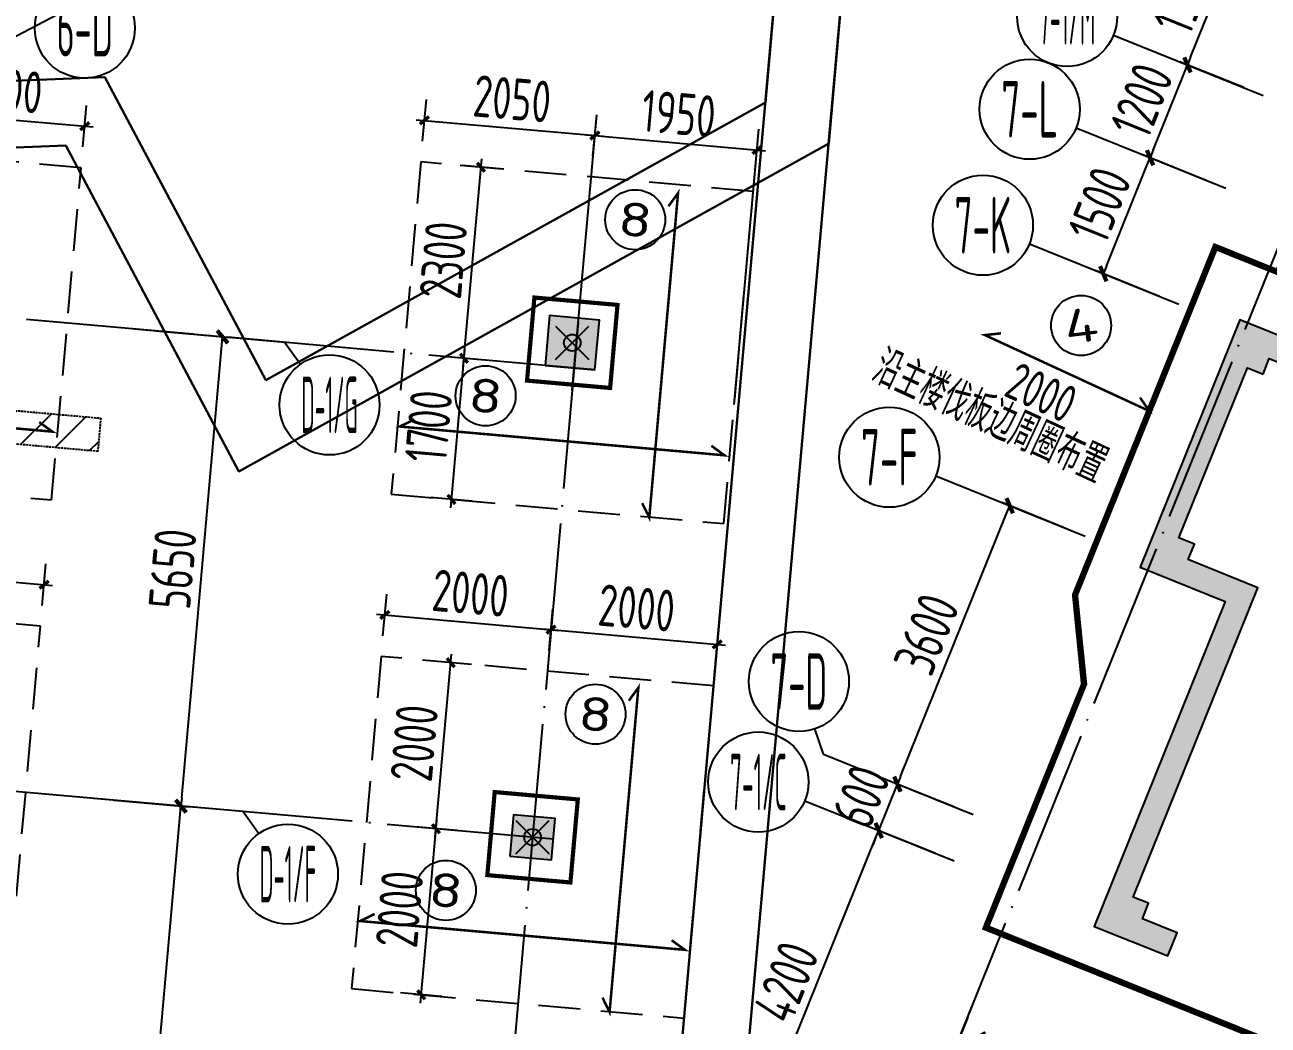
# Model space of a CAD drawing. Extents: x -57409 to 252654, y -8259 to 229119.
# Drawn here: x 70070 to 84973, y 63055 to 75052 of the extents above; entities that cross this region are included whole.
import ezdxf
from ezdxf.enums import TextEntityAlignment as Align

# ---------------------------------------------------------------- set-up
doc = ezdxf.new("R2010")
doc.units = 0
doc.header["$LTSCALE"] = 100
doc.header["$PDMODE"] = 35
doc.header["$PDSIZE"] = 200
for name, pattern in [('DASH', [0.35, 0.25, -0.1]), ('DASHED', [0.75, 0.5, -0.25]), ('DOTE', [2.42, 2, -0.2, 0.02, -0.2])]:
    doc.linetypes.add(name, pattern=pattern)
doc.layers.get('0').update_dxf_attribs({"linetype": 'CONTINUOUS'})
doc.layers.get('Defpoints').update_dxf_attribs({"linetype": 'CONTINUOUS'})
for name, color, linetype in [('B-TEXT', 3, 'CONTINUOUS'), ('codim', 7, 'CONTINUOUS'), ('COLU', 7, 'CONTINUOUS'), ('CT', 2, 'CONTINUOUS'), ('dote', 253, 'DOTE'), ('h填实-主楼', 254, 'CONTINUOUS'), ('h填实-柱墙', 254, 'CONTINUOUS'), ('wall-主楼', 2, 'CONTINUOUS'), ('Z-AXIS', 3, 'CONTINUOUS'), ('Z-TEXT', 2, 'CONTINUOUS'), ('z柱下板带', 140, 'CONTINUOUS'), ('排水沟', 8, 'DASH'), ('板底钢筋', 24, 'CONTINUOUS'), ('楼板负筋标注', 94, 'CONTINUOUS')]:
    doc.layers.add(name, color=color, linetype=linetype)
doc.layers.add('重心计算', color=7, linetype='CONTINUOUS', plot=False)
doc.styles.add('_TCH_AXIS', font='tssdeng.shx', dxfattribs={"width": 0.7, "bigfont": 'tssdchn.shx'})
doc.styles.add('COMPLEX', font='tssdeng.shx', dxfattribs={"width": 0.7, "bigfont": 'tssdchn.shx'})
doc.styles.add('Jgcad-DIM', font='tssdeng.shx', dxfattribs={"width": 0.7, "bigfont": 'tssdchn.shx'})
doc.styles.get("Standard").update_dxf_attribs({"font": 'tssdeng.shx', "width": 0.7, "bigfont": 'tssdchn.shx'})
doc.styles.add('TSSD_Dimension', font='tssdeng.shx', dxfattribs={"width": 0.7})
doc.dimstyles.new('TSSD_100_100$0', dxfattribs={"dimtxt": 300, "dimasz": 100, "dimexe": 100, "dimexo": 250, "dimgap": 100, "dimtad": 1, "dimdec": 0, "dimzin": 0, "dimdsep": 46, "dimtxsty": 'TSSD_Dimension', "dimblk": '_tsdbk', "dimblk1": '_tsdbk', "dimblk2": '_tsdbk', "dimsah": 1, "dimcen": 0, "dimdle": 100, "dimclrt": 7, "dimadec": 0, "dimazin": 0, "dimtfac": 1, "dimtdec": 0, "dimtix": 1, "dimtmove": 2, "dimatfit": 3, "dimldrblk": '_tsdbk', "dimfxl": 1, "dimtolj": 1, "dimtzin": 0, "dimarcsym": 0})

# ---------------------------------------------------------------- blocks, each defined once
blk = doc.blocks.new('_tsdbk')
blk.add_line((-1, 0), (0, 0))
at = {"const_width": 0.5}
blk.add_lwpolyline([(-0.7, -0.7), (0.7, 0.7)], dxfattribs=at)
blk = doc.blocks.new('*D51')
at = {"layer": 'Defpoints', "color": 0}
for p in [(70891, 65775), (71941, 65682), (70175, 57707)]:
    blk.add_point(p, dxfattribs=at)
at = {"layer": 'Z-AXIS', "color": 0, "lineweight": -2}
for p, q in [((71140, 65753), (72040, 65674)), ((71234, 57714), (71932, 65583)), ((70424, 57685), (71325, 57605))]:
    blk.add_line(p, q, dxfattribs=at)
at = {"layer": 'Z-AXIS', "color": 0, "lineweight": -2, "xscale": 100, "yscale": 100, "zscale": 100}
for p, rotation in [((71941, 65682), 84.93164578912575), ((71225, 57614), 264.9316457891258)]:
    blk.add_blockref('_tsdbk', p, dxfattribs=dict(at, rotation=rotation))
at = {"layer": 'Z-AXIS', "color": 7, "insert": (71234, 61679), "char_height": 500, "attachment_point": 5, "rotation": 84.9316, "style": 'TSSD_Dimension'}
blk.add_mtext('\\A1;8100', dxfattribs=at)
blk = doc.blocks.new('_AXISO')
blk.add_circle((0, 0), 0.5)
at = {"layer": 'B-TEXT', "style": 'COMPLEX', "width": 1.450893}
blk.add_attdef('A', text='', height=0.56, dxfattribs=at).set_placement((0.249375, -0.28), (0.749375, -0.28), align=Align.FIT)
blk = doc.blocks.new('*D52')
at = {"layer": 'Defpoints', "color": 0}
for p in [(71390, 71403), (72440, 71310), (70891, 65775)]:
    blk.add_point(p, dxfattribs=at)
at = {"layer": 'Z-AXIS', "color": 0, "lineweight": -2}
for p, q in [((71639, 71381), (72539, 71301)), ((71950, 65782), (72431, 71211)), ((71140, 65753), (72040, 65674))]:
    blk.add_line(p, q, dxfattribs=at)
at = {"layer": 'Z-AXIS', "color": 0, "lineweight": -2, "xscale": 100, "yscale": 100, "zscale": 100}
for p, rotation in [((72440, 71310), 84.93164578912575), ((71941, 65682), 264.9316457891258)]:
    blk.add_blockref('_tsdbk', p, dxfattribs=dict(at, rotation=rotation))
at = {"layer": 'Z-AXIS', "color": 7, "insert": (71842, 68527), "char_height": 500, "attachment_point": 5, "rotation": 84.9316, "style": 'TSSD_Dimension'}
blk.add_mtext('\\A1;5650', dxfattribs=at)
blk = doc.blocks.new('*D132')
at = {"layer": 'Defpoints', "color": 0}
for p in [(81465, 63382), (82485, 62971), (82137, 62106)]:
    blk.add_point(p, dxfattribs=at)
at = {"layer": 'Z-AXIS', "color": 0, "lineweight": -2}
for p, q in [((81372, 63150), (81079, 62425)), ((81024, 62555), (80931, 62592)), ((82392, 62739), (82099, 62014)), ((81117, 62518), (82137, 62106)), ((82230, 62069), (82322, 62032))]:
    blk.add_line(p, q, dxfattribs=at)
at = {"layer": 'Z-AXIS', "color": 0, "lineweight": -2, "xscale": 100, "yscale": 100, "zscale": 100}
for p, rotation in [((81117, 62518), 338.0453799566687), ((82137, 62106), 158.0453799566687)]:
    blk.add_blockref('_tsdbk', p, dxfattribs=dict(at, rotation=rotation))
at = {"layer": 'Z-AXIS', "color": 7, "insert": (81758, 62637), "char_height": 500, "attachment_point": 5, "rotation": 338.0454, "style": 'TSSD_Dimension'}
blk.add_mtext('\\A1;1100', dxfattribs=at)
blk = doc.blocks.new('*D157')
at = {"layer": 'Defpoints', "color": 0}
for p in [(80305, 65390), (81211, 65024), (79641, 61129)]:
    blk.add_point(p, dxfattribs=at)
at = {"layer": 'Z-AXIS', "color": 0, "lineweight": -2}
for p, q in [((80979, 65118), (80212, 65427)), ((78772, 61587), (80268, 65297)), ((79409, 61222), (78642, 61532))]:
    blk.add_line(p, q, dxfattribs=at)
at = {"layer": 'Z-AXIS', "color": 0, "lineweight": -2, "xscale": 100, "yscale": 100, "zscale": 100}
for p, rotation in [((80305, 65390), 68.04537995610747), ((78735, 61494), 248.0453799561075)]:
    blk.add_blockref('_tsdbk', p, dxfattribs=dict(at, rotation=rotation))
at = {"layer": 'Z-AXIS', "color": 7, "insert": (79195, 63573), "char_height": 500, "attachment_point": 5, "rotation": 68.0454, "style": 'TSSD_Dimension'}
blk.add_mtext('\\A1;4200', dxfattribs=at)
blk = doc.blocks.new('*D158')
at = {"layer": 'Defpoints', "color": 0}
for p in [(80529, 65946), (81436, 65581), (81211, 65024)]:
    blk.add_point(p, dxfattribs=at)
at = {"layer": 'Z-AXIS', "color": 0, "lineweight": -2}
for p, q in [((80567, 66039), (80604, 66132)), ((80305, 65390), (80529, 65946)), ((81204, 65674), (80437, 65983)), ((80979, 65118), (80212, 65427)), ((80268, 65297), (80230, 65204))]:
    blk.add_line(p, q, dxfattribs=at)
at = {"layer": 'Z-AXIS', "color": 0, "lineweight": -2, "xscale": 100, "yscale": 100, "zscale": 100}
for p, rotation in [((80529, 65946), 248.0453799561075), ((80305, 65390), 68.04537995610751)]:
    blk.add_blockref('_tsdbk', p, dxfattribs=dict(at, rotation=rotation))
at = {"layer": 'Z-AXIS', "color": 7, "insert": (80093, 65799), "char_height": 500, "attachment_point": 5, "rotation": 68.0454, "style": 'TSSD_Dimension'}
blk.add_mtext('\\A1;600', dxfattribs=at)
blk = doc.blocks.new('*D159')
at = {"layer": 'Defpoints', "color": 0}
for p in [(81875, 69285), (82782, 68920), (81436, 65581)]:
    blk.add_point(p, dxfattribs=at)
at = {"layer": 'Z-AXIS', "color": 0, "lineweight": -2}
for p, q in [((82550, 69013), (81783, 69322)), ((80567, 66039), (81838, 69192)), ((81204, 65674), (80437, 65983))]:
    blk.add_line(p, q, dxfattribs=at)
at = {"layer": 'Z-AXIS', "color": 0, "lineweight": -2, "xscale": 100, "yscale": 100, "zscale": 100}
for p, rotation in [((81875, 69285), 68.04537995610747), ((80529, 65946), 248.0453799561075)]:
    blk.add_blockref('_tsdbk', p, dxfattribs=dict(at, rotation=rotation))
at = {"layer": 'Z-AXIS', "color": 7, "insert": (80878, 67746), "char_height": 500, "attachment_point": 5, "rotation": 68.0454, "style": 'TSSD_Dimension'}
blk.add_mtext('\\A1;3600', dxfattribs=at)
blk = doc.blocks.new('*D160')
at = {"layer": 'Defpoints', "color": 0}
for p in [(83558, 73459), (84464, 73093), (83903, 71702)]:
    blk.add_point(p, dxfattribs=at)
at = {"layer": 'Z-AXIS', "color": 0, "lineweight": -2}
for p, q in [((84232, 73187), (83465, 73496)), ((83034, 72160), (83520, 73366)), ((83671, 71796), (82904, 72105))]:
    blk.add_line(p, q, dxfattribs=at)
at = {"layer": 'Z-AXIS', "color": 0, "lineweight": -2, "xscale": 100, "yscale": 100, "zscale": 100}
for p, rotation in [((83558, 73459), 68.04537995610747), ((82997, 72067), 248.0453799561075)]:
    blk.add_blockref('_tsdbk', p, dxfattribs=dict(at, rotation=rotation))
at = {"layer": 'Z-AXIS', "color": 7, "insert": (82953, 72894), "char_height": 500, "attachment_point": 5, "rotation": 68.0454, "style": 'TSSD_Dimension'}
blk.add_mtext('\\A1;1500', dxfattribs=at)
blk = doc.blocks.new('*D161')
at = {"layer": 'Defpoints', "color": 0}
for p in [(84006, 74572), (84913, 74206), (84464, 73093)]:
    blk.add_point(p, dxfattribs=at)
at = {"layer": 'Z-AXIS', "color": 0, "lineweight": -2}
for p, q in [((84681, 74300), (83914, 74609)), ((83595, 73551), (83969, 74479)), ((84232, 73187), (83465, 73496))]:
    blk.add_line(p, q, dxfattribs=at)
at = {"layer": 'Z-AXIS', "color": 0, "lineweight": -2, "xscale": 100, "yscale": 100, "zscale": 100}
for p, rotation in [((84006, 74572), 68.04537995610747), ((83558, 73459), 248.0453799561075)]:
    blk.add_blockref('_tsdbk', p, dxfattribs=dict(at, rotation=rotation))
at = {"layer": 'Z-AXIS', "color": 7, "insert": (83458, 74146), "char_height": 500, "attachment_point": 5, "rotation": 68.0454, "style": 'TSSD_Dimension'}
blk.add_mtext('\\A1;1200', dxfattribs=at)
blk = doc.blocks.new('*D162')
at = {"layer": 'Defpoints', "color": 0}
for p in [(84567, 75963), (85473, 75598), (84913, 74206)]:
    blk.add_point(p, dxfattribs=at)
at = {"layer": 'Z-AXIS', "color": 0, "lineweight": -2}
for p, q in [((84044, 74664), (84530, 75870)), ((85242, 75691), (84475, 76000)), ((84681, 74300), (83914, 74609))]:
    blk.add_line(p, q, dxfattribs=at)
at = {"layer": 'Z-AXIS', "color": 0, "lineweight": -2, "xscale": 100, "yscale": 100, "zscale": 100}
for p, rotation in [((84567, 75963), 68.04537995610747), ((84006, 74572), 248.0453799561075)]:
    blk.add_blockref('_tsdbk', p, dxfattribs=dict(at, rotation=rotation))
at = {"layer": 'Z-AXIS', "color": 7, "insert": (83962, 75398), "char_height": 500, "attachment_point": 5, "rotation": 68.0454, "style": 'TSSD_Dimension'}
blk.add_mtext('\\A1;1500', dxfattribs=at)
blk = doc.blocks.new('_ArchTick')
at = {"color": 0, "linetype": 'ByBlock', "const_width": 0.4}
blk.add_lwpolyline([(-0.5, -0.5), (0.5, 0.5)], dxfattribs=at)
blk = doc.blocks.new('*D1963')
at = {"layer": 'codim', "color": 7, "lineweight": -2}
for p, q in [((68774, 73765), (68818, 74263)), ((70766, 73588), (70810, 74086))]:
    blk.add_line(p, q, dxfattribs=at)
at = {"layer": 'codim', "color": 0, "lineweight": -2}
blk.add_line((68697, 74022), (70888, 73828), dxfattribs=at)
at = {"layer": 'Defpoints', "color": 0}
for p in [(70788, 73837), (68752, 73516), (70744, 73339)]:
    blk.add_point(p, dxfattribs=at)
at = {"layer": 'codim', "color": 0, "lineweight": -2, "xscale": 100, "yscale": 100, "zscale": 100}
for p, rotation in [((68796, 74014), 174.9316457875061), ((70788, 73837), 354.9316457875061)]:
    blk.add_blockref('_ArchTick', p, dxfattribs=dict(at, rotation=rotation))
at = {"layer": 'codim', "color": 1, "insert": (69823, 74274), "char_height": 500, "attachment_point": 5, "rotation": 354.9316, "style": 'Jgcad-DIM'}
blk.add_mtext('\\A1;2000', dxfattribs=at)
blk = doc.blocks.new('*D1967')
at = {"layer": 'codim', "color": 7, "lineweight": -2}
for p, q in [((68286, 68265), (68331, 68763)), ((70279, 68089), (70323, 68587))]:
    blk.add_line(p, q, dxfattribs=at)
at = {"layer": 'codim', "color": 0, "lineweight": -2}
blk.add_line((68209, 68523), (70400, 68329), dxfattribs=at)
at = {"layer": 'Defpoints', "color": 0}
for p in [(70301, 68338), (68264, 68016), (70256, 67840)]:
    blk.add_point(p, dxfattribs=at)
at = {"layer": 'codim', "color": 0, "lineweight": -2, "xscale": 100, "yscale": 100, "zscale": 100}
for p, rotation in [((68308, 68514), 174.9316457875058), ((70301, 68338), 354.9316457875058)]:
    blk.add_blockref('_ArchTick', p, dxfattribs=dict(at, rotation=rotation))
at = {"layer": 'codim', "color": 1, "insert": (69335, 68775), "char_height": 500, "attachment_point": 5, "rotation": 354.9316, "style": 'Jgcad-DIM'}
blk.add_mtext('\\A1;2000', dxfattribs=at)
blk = doc.blocks.new('*D1968')
at = {"layer": 'codim', "color": 7, "lineweight": -2}
for p, q in [((75247, 65389), (74749, 65433)), ((75070, 63397), (74572, 63441))]:
    blk.add_line(p, q, dxfattribs=at)
at = {"layer": 'codim', "color": 0, "lineweight": -2}
blk.add_line((74812, 63319), (75007, 65511), dxfattribs=at)
at = {"layer": 'Defpoints', "color": 0}
for p in [(74998, 65411), (75496, 65367), (75319, 63375)]:
    blk.add_point(p, dxfattribs=at)
at = {"layer": 'codim', "color": 0, "lineweight": -2, "xscale": 100, "yscale": 100, "zscale": 100}
for p, rotation in [((74998, 65411), 84.93164578921557), ((74821, 63419), 264.9316457892156)]:
    blk.add_blockref('_ArchTick', p, dxfattribs=dict(at, rotation=rotation))
at = {"layer": 'codim', "color": 1, "insert": (74561, 64446), "char_height": 500, "attachment_point": 5, "rotation": 84.9316, "style": 'Jgcad-DIM'}
blk.add_mtext('\\A1;2000', dxfattribs=at)
blk = doc.blocks.new('*D1969')
at = {"layer": 'codim', "color": 7, "lineweight": -2}
for p, q in [((75424, 67381), (74926, 67426)), ((75247, 65389), (74749, 65433))]:
    blk.add_line(p, q, dxfattribs=at)
at = {"layer": 'codim', "color": 0, "lineweight": -2}
blk.add_line((74989, 65312), (75183, 67503), dxfattribs=at)
at = {"layer": 'Defpoints', "color": 0}
for p in [(75175, 67403), (75673, 67359), (75496, 65367)]:
    blk.add_point(p, dxfattribs=at)
at = {"layer": 'codim', "color": 0, "lineweight": -2, "xscale": 100, "yscale": 100, "zscale": 100}
for p, rotation in [((75175, 67403), 84.93164578921557), ((74998, 65411), 264.9316457892156)]:
    blk.add_blockref('_ArchTick', p, dxfattribs=dict(at, rotation=rotation))
at = {"layer": 'codim', "color": 1, "insert": (74738, 66438), "char_height": 500, "attachment_point": 5, "rotation": 84.9316, "style": 'Jgcad-DIM'}
blk.add_mtext('\\A1;2000', dxfattribs=at)
blk = doc.blocks.new('*D1970')
at = {"layer": 'codim', "color": 7, "lineweight": -2}
for p, q in [((74363, 67726), (74407, 68224)), ((76355, 67550), (76399, 68048))]:
    blk.add_line(p, q, dxfattribs=at)
at = {"layer": 'codim', "color": 0, "lineweight": -2}
blk.add_line((74285, 67984), (76476, 67790), dxfattribs=at)
at = {"layer": 'Defpoints', "color": 0}
for p in [(76377, 67799), (74340, 67477), (76333, 67301)]:
    blk.add_point(p, dxfattribs=at)
at = {"layer": 'codim', "color": 0, "lineweight": -2, "xscale": 100, "yscale": 100, "zscale": 100}
for p, rotation in [((74385, 67975), 174.9316457875044), ((76377, 67799), 354.9316457875045)]:
    blk.add_blockref('_ArchTick', p, dxfattribs=dict(at, rotation=rotation))
at = {"layer": 'codim', "color": 1, "insert": (75412, 68236), "char_height": 500, "attachment_point": 5, "rotation": 354.9316, "style": 'Jgcad-DIM'}
blk.add_mtext('\\A1;2000', dxfattribs=at)
blk = doc.blocks.new('*D1971')
at = {"layer": 'codim', "color": 7, "lineweight": -2}
for p, q in [((76355, 67550), (76399, 68048)), ((78347, 67373), (78391, 67871))]:
    blk.add_line(p, q, dxfattribs=at)
at = {"layer": 'codim', "color": 0, "lineweight": -2}
blk.add_line((76277, 67808), (78469, 67613), dxfattribs=at)
at = {"layer": 'Defpoints', "color": 0}
for p in [(78369, 67622), (76333, 67301), (78325, 67124)]:
    blk.add_point(p, dxfattribs=at)
at = {"layer": 'codim', "color": 0, "lineweight": -2, "xscale": 100, "yscale": 100, "zscale": 100}
for p, rotation in [((76377, 67799), 174.9316457875044), ((78369, 67622), 354.9316457875045)]:
    blk.add_blockref('_ArchTick', p, dxfattribs=dict(at, rotation=rotation))
at = {"layer": 'codim', "color": 1, "insert": (77404, 68059), "char_height": 500, "attachment_point": 5, "rotation": 354.9316, "style": 'Jgcad-DIM'}
blk.add_mtext('\\A1;2000', dxfattribs=at)
blk = doc.blocks.new('*D1972')
at = {"layer": 'codim', "color": 0, "lineweight": -2}
blk.add_line((75175, 69261), (75342, 71153), dxfattribs=at)
at = {"layer": 'codim', "color": 7, "lineweight": -2}
for p, q in [((75583, 71032), (75085, 71076)), ((75432, 69338), (74934, 69382))]:
    blk.add_line(p, q, dxfattribs=at)
at = {"layer": 'Defpoints', "color": 0}
for p in [(75334, 71054), (75832, 71009), (75682, 69316)]:
    blk.add_point(p, dxfattribs=at)
at = {"layer": 'codim', "color": 0, "lineweight": -2, "xscale": 100, "yscale": 100, "zscale": 100}
for p, rotation in [((75334, 71054), 84.93164578921557), ((75183, 69360), 264.9316457892156)]:
    blk.add_blockref('_ArchTick', p, dxfattribs=dict(at, rotation=rotation))
at = {"layer": 'codim', "color": 1, "insert": (74910, 70238), "char_height": 500, "attachment_point": 5, "rotation": 84.9316, "style": 'Jgcad-DIM'}
blk.add_mtext('\\A1;1700', dxfattribs=at)
blk = doc.blocks.new('*D1973')
at = {"layer": 'codim', "color": 7, "lineweight": -2}
for p, q in [((75786, 73323), (75288, 73367)), ((75583, 71032), (75085, 71076))]:
    blk.add_line(p, q, dxfattribs=at)
at = {"layer": 'codim', "color": 0, "lineweight": -2}
blk.add_line((75325, 70954), (75546, 73444), dxfattribs=at)
at = {"layer": 'Defpoints', "color": 0}
for p in [(75537, 73345), (76035, 73300), (75832, 71009)]:
    blk.add_point(p, dxfattribs=at)
at = {"layer": 'codim', "color": 0, "lineweight": -2, "xscale": 100, "yscale": 100, "zscale": 100}
for p, rotation in [((75537, 73345), 84.93164578921557), ((75334, 71054), 264.9316457892156)]:
    blk.add_blockref('_ArchTick', p, dxfattribs=dict(at, rotation=rotation))
at = {"layer": 'codim', "color": 1, "insert": (75087, 72230), "char_height": 500, "attachment_point": 5, "rotation": 84.9316, "style": 'Jgcad-DIM'}
blk.add_mtext('\\A1;2300', dxfattribs=at)
blk = doc.blocks.new('*D1974')
at = {"layer": 'codim', "color": 7, "lineweight": -2}
for p, q in [((74838, 73658), (74883, 74156)), ((76880, 73476), (76925, 73975))]:
    blk.add_line(p, q, dxfattribs=at)
at = {"layer": 'codim', "color": 0, "lineweight": -2}
blk.add_line((74761, 73915), (77002, 73717), dxfattribs=at)
at = {"layer": 'Defpoints', "color": 0}
for p in [(76902, 73725), (74816, 73409), (76858, 73227)]:
    blk.add_point(p, dxfattribs=at)
at = {"layer": 'codim', "color": 0, "lineweight": -2, "xscale": 100, "yscale": 100, "zscale": 100}
for p, rotation in [((74860, 73907), 174.9316457875063), ((76902, 73725), 354.9316457875063)]:
    blk.add_blockref('_ArchTick', p, dxfattribs=dict(at, rotation=rotation))
at = {"layer": 'codim', "color": 1, "insert": (75912, 74165), "char_height": 500, "attachment_point": 5, "rotation": 354.9316, "style": 'Jgcad-DIM'}
blk.add_mtext('\\A1;2050', dxfattribs=at)
blk = doc.blocks.new('*D2945')
at = {"layer": 'codim', "color": 7, "lineweight": -2}
for p, q in [((75761, 79848), (76653, 78149)), ((68134, 75839), (69024, 74144))]:
    blk.add_line(p, q, dxfattribs=at)
at = {"layer": 'codim', "color": 0, "lineweight": -2}
blk.add_line((68819, 74319), (76626, 78417), dxfattribs=at)
at = {"layer": 'Defpoints', "color": 0}
for p in [(75645, 80070, 0), (76537, 78371), (68018, 76061, 0)]:
    blk.add_point(p, dxfattribs=at)
at = {"layer": 'codim', "color": 0, "lineweight": -2, "xscale": 100, "yscale": 100, "zscale": 100}
for p, rotation in [((76537, 78371), 27.70000000000001), ((68908, 74365), 207.7)]:
    blk.add_blockref('_ArchTick', p, dxfattribs=dict(at, rotation=rotation))
at = {"layer": 'codim', "color": 1, "insert": (71752, 76260), "char_height": 500, "attachment_point": 5, "rotation": 27.7, "style": 'Jgcad-DIM'}
blk.add_mtext('\\A1;\\A1;附加范围', dxfattribs=at)
blk = doc.blocks.new('*D2947')
at = {"layer": 'codim', "color": 7, "lineweight": -2}
for p, q in [((76632, 70671), (76926, 73974)), ((78574, 70499), (78869, 73801))]:
    blk.add_line(p, q, dxfattribs=at)
at = {"layer": 'codim', "color": 0, "lineweight": -2}
blk.add_line((76805, 73734), (78946, 73543), dxfattribs=at)
at = {"layer": 'Defpoints', "color": 0}
for p in [(78847, 73552), (76609, 70422), (78552, 70250)]:
    blk.add_point(p, dxfattribs=at)
at = {"layer": 'codim', "color": 0, "lineweight": -2, "xscale": 100, "yscale": 100, "zscale": 100}
for p, rotation in [((76904, 73725), 174.9), ((78847, 73552), 354.9)]:
    blk.add_blockref('_ArchTick', p, dxfattribs=dict(at, rotation=rotation))
at = {"layer": 'codim', "color": 1, "insert": (77907, 73987), "char_height": 500, "attachment_point": 5, "rotation": 354.9, "style": 'Jgcad-DIM'}
blk.add_mtext('\\A1;1950', dxfattribs=at)
blk = doc.blocks.new('后浇带现场')
at = {"color": 6, "lineweight": 30}
for points in [[(662200, 674230), (718557, 674230), (718557, 624270), (707583, 624270), (707286, 620897), (700215, 616964), (698139, 620873), (664797, 619534)], [(662200, 673430), (717757, 673430), (717757, 625070), (706851, 625070), (706526, 621390), (700538, 618060), (698609, 621692), (664765, 620333)], [(703006, 581720), (706851, 625070)], [(703803, 581649), (707583, 624270)]]:
    blk.add_lwpolyline(points, dxfattribs=at)

msp = doc.modelspace()

# ---------------------------------------------------------------- hatches: boundary and pattern name
at = {"layer": 'h填实-主楼'}
msp.add_hatch(color=256, dxfattribs=at).paths.add_polyline_path([(84912.4, 70864.1), (84987.2, 71049.6), (86934.9, 70264.4), (87047, 70542.7), (85934.1, 70991.3), (86158.4, 71547.8), (85880.1, 71660), (85655.8, 71103.5), (84635.6, 71514.7), (83439.2, 68546.8), (84459.4, 68135.5), (82889.2, 64240.1), (83770.3, 63884.9), (83882.4, 64163.2), (83465.1, 64331.4), (83539.8, 64516.9), (83354.3, 64591.7), (84849.8, 68301.6), (84015.1, 68638.1), (84089.9, 68823.6), (83904.4, 68898.4), (84726.9, 70938.8)])
at = {"layer": 'h填实-柱墙'}
for points in [[(76306.4, 70967.4), (76904.1, 70914.4), (76957.1, 71512), (76359.4, 71565)], [(75884.8, 65081.6), (76382.9, 65037.4), (76427, 65535.5), (75929, 65579.6)]]:
    msp.add_hatch(color=256, dxfattribs=at).paths.add_polyline_path(points)
at = {"layer": '排水沟'}
h = msp.add_hatch(dxfattribs=at)
h.set_pattern_fill('ANSI31', color=2, scale=100, style=0)
h.paths.add_polyline_path([(68489.6, 70556.3), (68454.2, 70157.9), (70944.4, 69937), (70979.8, 70335.5)])

# ---------------------------------------------------------------- linework, layer by layer
at = {"layer": 'COLU'}
for points in [[(76306.4, 70967.4), (76904.1, 70914.4), (76957.1, 71512), (76359.4, 71565)], [(75884.8, 65081.6), (76382.9, 65037.4), (76427, 65535.5), (75929, 65579.6)]]:
    msp.add_lwpolyline(points, close=True, dxfattribs=at)
at = {"layer": 'CT', "color": 1, "const_width": 75}
msp.add_lwpolyline([(90299, 71388.2), (90859.9, 72779.4), (88634.3, 73676.6), (88357.3, 74327.6), (86965.6, 74888.6), (85086.6, 72098), (85083.1, 72089.1), (84340.9, 72388.3), (82658.4, 68214.7), (82767.1, 67146.9), (81589.3, 64225.1), (91884.3, 60075), (89771.9, 54834.8), (94687.7, 52853.6), (94930.6, 53456.1), (102535.9, 50390.3)], dxfattribs=at)
at = {"layer": 'CT', "const_width": 75}
msp.add_lwpolyline([(90299, 71388.2), (90859.8, 72779.4), (88617.5, 73683.3), (88340.5, 74334.3), (86995.2, 74876.6), (85088.4, 72097.2), (85084.8, 72088.4), (84340.8, 72388.3), (82658.4, 68214.6), (82765.6, 67143.1), (81589.3, 64225), (91884.3, 60075), (89771.9, 54834.8), (94966, 52741.5), (95208.8, 53344), (102814.1, 50278.2)], dxfattribs=at)
at = {"layer": 'CT', "const_width": 50}
for points in [[(76089.5, 70785.8), (77085.6, 70697.5), (77174, 71693.6), (76177.9, 71781.9)], [(75613.7, 64854.7), (76609.8, 64766.3), (76698.1, 65762.4), (75702, 65850.8)]]:
    msp.add_lwpolyline(points, close=True, dxfattribs=at)
at = {"layer": 'dote', "ltscale": 10}
for p, q in [((81078.2, 62422.3), (86736.1, 76458)), ((76904.1, 70914.4), (68586.7, 71652)), ((76703.6, 71484.3), (73153.9, 31460)), ((76404.9, 65286.4), (68087.6, 66024.1))]:
    msp.add_line(p, q, dxfattribs=at)
at = {"layer": 'wall-主楼'}
msp.add_lwpolyline([(84912.4, 70864.1), (84987.2, 71049.6), (86934.9, 70264.4), (87047, 70542.7), (85934.1, 70991.3), (86158.4, 71547.8), (85880.1, 71660), (85655.8, 71103.5), (84635.6, 71514.7), (83439.2, 68546.8), (84459.4, 68135.5), (82889.2, 64240.1), (83770.3, 63884.9), (83882.4, 64163.2), (83465.1, 64331.4), (83539.8, 64516.9), (83354.3, 64591.7), (84849.8, 68301.6), (84015.1, 68638.1), (84089.9, 68823.6), (83904.4, 68898.4), (84726.9, 70938.8)], close=True, dxfattribs=at)
at = {"layer": 'Z-AXIS'}
for p, q in [((83120.1, 74928.9), (84912.7, 74206.3)), ((82671.4, 73816), (84464, 73093.4)), ((82110.6, 72424.7), (83903.2, 71702.1)), ((73186.2, 71244.1), (71390, 71403.4)), ((73186.2, 71244.1), (73373.3, 70982.1)), ((80989, 69642.3), (82781.6, 68919.7)), ((79643.1, 66303.4), (79540.1, 66608.4)), ((79643.1, 66303.4), (81435.7, 65580.8)), ((72687.1, 65616.2), (70890.9, 65775.5)), ((79418.7, 65746.9), (81211.4, 65024.3)), ((72687.1, 65616.2), (72874.2, 65354.2)), ((80855.4, 61869.6), (81465.1, 63382.1))]:
    msp.add_line(p, q, dxfattribs=at)
at = {"layer": 'z柱下板带', "color": 6, "linetype": 'DASHED', "ltscale": 10}
for points in [[(70390.8, 69354.5), (70744.2, 73338.9), (66759.8, 73692.3), (66406.5, 69707.9)], [(78447.3, 69070.8), (78800.6, 73055.2), (74816.3, 73408.6), (74462.9, 69424.2)], [(69903.1, 63855.3), (70256.5, 67839.6), (66272.1, 68193), (65918.7, 64208.6)], [(77971.4, 63139.7), (78324.8, 67124), (74340.4, 67477.4), (73987, 63493)]]:
    msp.add_lwpolyline(points, close=True, dxfattribs=at)
at = {"layer": '排水沟', "color": 2}
msp.add_lwpolyline([(68489.6, 70556.3), (70979.8, 70335.5), (70944.4, 69937), (68454.2, 70157.9)], dxfattribs=at)
at = {"layer": '板底钢筋', "const_width": 30}
for points in [[(77785.6, 72877.5), (77899.9, 73034.6), (77554.7, 69142.5), (77469.8, 69317.4)], [(81770.5, 71352.8), (81577.3, 71331.9), (83547.8, 70421.1), (83438.5, 70581.8)], [(70242.9, 70287.8), (70400.1, 70173.4), (66508, 70518.6), (66682.8, 70603.5)], [(78299.3, 70004), (78456.5, 69889.7), (74564.4, 70234.9), (74739.3, 70319.8)], [(77309.8, 66946.3), (77424.1, 67103.5), (77078.9, 63211.4), (76994, 63386.2)], [(77823.5, 64072.9), (77980.7, 63958.5), (74088.6, 64303.7), (74263.4, 64388.6)]]:
    msp.add_lwpolyline(points, dxfattribs=at)
at = {"layer": '重心计算', "color": 5}
for p in [(76631.8, 71239.7), (76631.8, 71239.7), (76155.9, 65308.5), (76155.9, 65308.5)]:
    msp.add_point(p, dxfattribs=at)

# ---------------------------------------------------------------- block references
at = {"color": 3, "lineweight": 30}
msp.add_blockref('后浇带现场', (-627579.1, -547267.4), dxfattribs=at)
at = {"layer": 'Z-AXIS'}
ref = msp.add_blockref('_AXISO', (82563.6, 75153.3), dxfattribs=dict(at, xscale=1199.999999999998, yscale=1200, zscale=1200, rotation=359.9996457873818))
ref.add_attrib('A', '7-1/M', dxfattribs={"color": 7, "height": 678.82, "rotation": 359.99965, "style": '_TCH_AXIS', "width": 0.254902}).set_placement((82224.2, 74813.9), (82903, 74813.9), align=Align.FIT)
ref = msp.add_blockref('_AXISO', (70789, 75013.8, 0), dxfattribs=dict(at, xscale=1199.999999999998, yscale=1200, zscale=1200, rotation=359.9996457873818))
ref.add_attrib('A', '6-D', dxfattribs={"color": 7, "height": 678.82, "rotation": 359.99965, "style": '_TCH_AXIS', "width": 0.433333}).set_placement((70449.6, 74674.4, 0), (71128.4, 74674.4, 0), align=Align.FIT)
ref = msp.add_blockref('_AXISO', (82114.9, 74040.3), dxfattribs=dict(at, xscale=1199.999999999998, yscale=1200, zscale=1200, rotation=359.9996457873818))
ref.add_attrib('A', '7-L', dxfattribs={"color": 7, "height": 678.82, "rotation": 359.99965, "style": '_TCH_AXIS', "width": 0.448276}).set_placement((81775.5, 73700.9), (82454.3, 73700.9), align=Align.FIT)
ref = msp.add_blockref('_AXISO', (81554.1, 72649.1), dxfattribs=dict(at, xscale=1199.999999999998, yscale=1200, zscale=1200, rotation=359.9996457873818))
ref.add_attrib('A', '7-K', dxfattribs={"color": 7, "height": 678.82, "rotation": 359.99965, "style": '_TCH_AXIS', "width": 0.433333}).set_placement((81214.7, 72309.7), (81893.5, 72309.7), align=Align.FIT)
ref = msp.add_blockref('_AXISO', (73722, 70493.8), dxfattribs=dict(at, xscale=1199.999999999998, yscale=1200, zscale=1200, rotation=359.9996457873818))
ref.add_attrib('A', 'D-1/G', dxfattribs={"color": 7, "height": 678.82, "rotation": 359.99965, "style": '_TCH_AXIS', "width": 0.254902}).set_placement((73382.6, 70154.4), (74061.4, 70154.4), align=Align.FIT)
ref = msp.add_blockref('_AXISO', (80432.5, 69866.6), dxfattribs=dict(at, xscale=1199.999999999998, yscale=1200, zscale=1200, rotation=359.9996457873818))
ref.add_attrib('A', '7-F', dxfattribs={"color": 7, "height": 678.82, "rotation": 359.99965, "style": '_TCH_AXIS', "width": 0.440678}).set_placement((80093.1, 69527.2), (80771.9, 69527.2), align=Align.FIT)
ref = msp.add_blockref('_AXISO', (79348.3, 67176.9), dxfattribs=dict(at, xscale=1199.999999999998, yscale=1200, zscale=1200, rotation=359.9996457873818))
ref.add_attrib('A', '7-D', dxfattribs={"color": 7, "height": 678.82, "rotation": 359.99965, "style": '_TCH_AXIS', "width": 0.433333}).set_placement((79008.9, 66837.5), (79687.7, 66837.5), align=Align.FIT)
ref = msp.add_blockref('_AXISO', (78862.2, 65971.2), dxfattribs=dict(at, xscale=1199.999999999998, yscale=1200, zscale=1200, rotation=359.9996457873818))
ref.add_attrib('A', '7-1/C', dxfattribs={"color": 7, "height": 678.82, "rotation": 359.99965, "style": '_TCH_AXIS', "width": 0.257426}).set_placement((78522.8, 65631.8), (79201.7, 65631.8), align=Align.FIT)
ref = msp.add_blockref('_AXISO', (73222.9, 64865.9), dxfattribs=dict(at, xscale=1199.999999999998, yscale=1200, zscale=1200, rotation=359.9996457873818))
ref.add_attrib('A', 'D-1/F', dxfattribs={"color": 7, "height": 678.82, "rotation": 359.99965, "style": '_TCH_AXIS', "width": 0.26}).set_placement((72883.5, 64526.5), (73562.3, 64526.5), align=Align.FIT)
at = {"layer": 'Z-TEXT'}
ref = msp.add_blockref('_AXISO', (77386.6, 72715.6), dxfattribs=dict(at, xscale=720.0000000000095, yscale=720, zscale=720, rotation=354.9312915747616))
ref.add_attrib('A', '8', dxfattribs={"layer": 'Z-AXIS', "color": 7, "height": 407.3, "rotation": 354.93129, "style": '_TCH_AXIS', "width": 1.857143}).set_placement((77165.8, 72530.7), (77571.5, 72494.8), align=Align.FIT)
ref = msp.add_blockref('_AXISO', (82731, 71446.7), dxfattribs=dict(at, xscale=720.000000000007, yscale=720.0000000000005, zscale=720, rotation=6.995017988250031))
ref.add_attrib('A', '4', dxfattribs={"layer": 'Z-AXIS', "color": 7, "height": 407.3, "rotation": 6.99502, "style": '_TCH_AXIS', "width": 1.733333}).set_placement((82553.7, 71219.8), (82958, 71269.4), align=Align.FIT)
ref = msp.add_blockref('_AXISO', (75592.7, 70603), dxfattribs=dict(at, xscale=720.0000000000095, yscale=720, zscale=720, rotation=354.9312915747616))
ref.add_attrib('A', '8', dxfattribs={"layer": 'Z-AXIS', "color": 7, "height": 407.3, "rotation": 354.93129, "style": '_TCH_AXIS', "width": 1.857143}).set_placement((75371.9, 70418.1), (75777.6, 70382.1), align=Align.FIT)
ref = msp.add_blockref('_AXISO', (76910.8, 66784.4), dxfattribs=dict(at, xscale=720.0000000000095, yscale=720, zscale=720, rotation=354.9312915747616))
ref.add_attrib('A', '8', dxfattribs={"layer": 'Z-AXIS', "color": 7, "height": 407.3, "rotation": 354.93129, "style": '_TCH_AXIS', "width": 1.857143}).set_placement((76690, 66599.6), (77095.7, 66563.6), align=Align.FIT)
ref = msp.add_blockref('_AXISO', (75116.9, 64671.8), dxfattribs=dict(at, xscale=720.0000000000095, yscale=720, zscale=720, rotation=354.9312915747616))
ref.add_attrib('A', '8', dxfattribs={"layer": 'Z-AXIS', "color": 7, "height": 407.3, "rotation": 354.93129, "style": '_TCH_AXIS', "width": 1.857143}).set_placement((74896.1, 64487), (75301.8, 64451), align=Align.FIT)

# ---------------------------------------------------------------- texts
at = {"layer": '楼板负筋标注', "width": 0.7}
for s, p in [('沿主楼伐板边周圈布置', (80192, 70786.3)), ('2000', (81786.8, 70612.1))]:
    msp.add_text(s, height=450, rotation=335.19111, dxfattribs=at).set_placement(p)

# ---------------------------------------------------------------- dimensions: what is measured, and where the dimension line sits
at = {"layer": 'codim'}
dim = msp.add_linear_dim(base=(76537.1, 78370.8), p1=(68017.7, 76060.7, 0), p2=(75645.2, 80069.6, 0), angle=207.7, text='\\A1;附加范围', dimstyle='TSSD_100_100$0', override={"dimtxt": 500, "dimexe": 250, "dimtxsty": 'Jgcad-DIM', "dimblk": 'ArchTick', "dimblk1": 'ArchTick', "dimblk2": 'ArchTick', "dimclre": 7, "dimclrt": 1, "dimadec": 3}, dxfattribs=at)
dim.commit()
dim.dimension.update_dxf_attribs({"geometry": '*D2945', "text_midpoint": (71751.8, 76260.2), "dimtype": 160})
for base, p1, p2, angle, picture, middle in [((70788.4, 73837), (68752, 73515.6), (70744.2, 73338.9), 354.93165, '*D1963', (69823.2, 74273.9)), ((76902.4, 73725.5), (74816.3, 73408.6), (76858.3, 73227.5), 354.93165, '*D1974', (75912.4, 74164.7)), ((78846.5, 73552), (76609.4, 70422.1), (78551.8, 70249.9), 174.9, '*D2947', (77906.5, 73987.3)), ((75536.8, 73344.6), (75831.7, 71009.5), (76034.9, 73300.5), 84.93165, '*D1973', (75086.6, 72230.1)), ((75333.7, 71053.6), (75681.5, 69316.1), (75831.7, 71009.5), 84.93165, '*D1972', (74909.9, 70237.9)), ((70300.6, 68337.7), (68264.3, 68016.3), (70256.5, 67839.6), 354.93165, '*D1967', (69335.5, 68774.6)), ((76376.8, 67798.8), (74340.4, 67477.4), (76332.6, 67300.7), 354.93165, '*D1970', (75411.6, 68235.7)), ((78369, 67622.1), (76332.6, 67300.7), (78324.8, 67124), 354.93165, '*D1971', (77403.8, 68059)), ((75174.7, 67403.4), (75496, 65367.1), (75672.7, 67359.2), 84.93165, '*D1969', (74737.7, 66438.2)), ((74998, 65411.2), (75319.3, 63374.9), (75496, 65367.1), 84.93165, '*D1968', (74561, 64446.1))]:
    dim = msp.add_linear_dim(base=base, p1=p1, p2=p2, angle=angle, dimstyle='TSSD_100_100$0', override={"dimtxt": 500, "dimexe": 250, "dimtxsty": 'Jgcad-DIM', "dimblk": 'ArchTick', "dimblk1": 'ArchTick', "dimblk2": 'ArchTick', "dimclre": 7, "dimclrt": 1, "dimadec": 3}, dxfattribs=at)
    dim.commit()
    dim.dimension.update_dxf_attribs({"geometry": picture, "text_midpoint": middle})
at = {"layer": 'Z-AXIS'}
for base, p1, p2, angle, picture, middle in [((84567.3, 75962.8), (84912.7, 74206.3), (85473.5, 75597.6), 68.04538, '*D162', (83962.3, 75398.1)), ((84006.5, 74571.6), (84464, 73093.4), (84912.7, 74206.3), 68.04538, '*D161', (83457.5, 74146)), ((83557.8, 73458.7), (83903.2, 71702.1), (84464, 73093.4), 68.04538, '*D160', (82952.8, 72893.9)), ((72439.8, 71310.3), (70890.9, 65775.5), (71390, 71403.4), 84.93165, '*D52', (71841.6, 68527.3)), ((81875.4, 69285), (81435.7, 65580.8), (82781.6, 68919.7), 68.04538, '*D159', (80877.8, 67746.4)), ((80529.5, 65946.1), (81211.4, 65024.3), (81435.7, 65580.8), 68.04538, '*D158', (80092.7, 65798.7)), ((71940.7, 65682.4), (70175.3, 57707.2), (70890.9, 65775.5), 84.93165, '*D51', (71234.2, 61679.1)), ((80305.1, 65389.6), (79641.1, 61128.9), (81211.4, 65024.3), 68.04538, '*D157', (79195.4, 63572.7)), ((82136.8, 62106.3), (81465.1, 63382.1), (82485.3, 62970.9), 338.04538, '*D132', (81757.6, 62636.6))]:
    dim = msp.add_linear_dim(base=base, p1=p1, p2=p2, angle=angle, dimstyle='TSSD_100_100$0', override={"dimtxt": 500}, dxfattribs=at)
    dim.commit()
    dim.dimension.update_dxf_attribs({"geometry": picture, "text_midpoint": middle})

doc.saveas('drawing.dxf')
